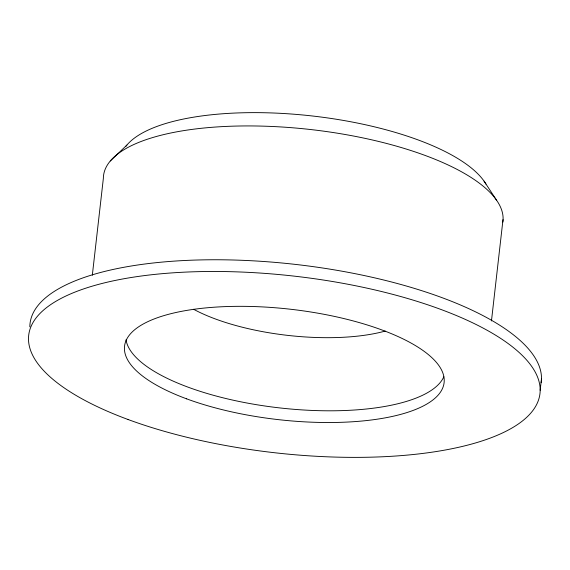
<?xml version="1.0" encoding="UTF-8"?>
<svg xmlns="http://www.w3.org/2000/svg" width="570" height="570" viewBox="0 0 570 570"><rect width="100%" height="100%" fill="white"/><g stroke="black" fill="none" stroke-linecap="round" stroke-linejoin="round"><path stroke-width="0.85" d="M92.319 275.239L103.362 178.332A201.011 69.405 6.5 0 1 303.767 128.799A201.011 69.405 6.5 0 1 503.103 218.759L491.461 320.946M540.168 390.293L541.5 378.58M110.309 160.968L126.918 145.044M484.072 181.16L496.427 200.02M29.832 326.838A257.291 88.842 6.5 0 1 292.325 264.06A257.291 88.842 6.5 0 1 541.187 382.719M443.816 376.791A160.804 55.525 6.5 0 1 278.267 407.75A160.804 55.525 6.5 0 1 126.02 339.813M385.22 331.07A127.039 43.869 6.5 0 1 193.636 309.289M503.082 219.585A201.011 69.405 6.5 0 1 502.847 222.051M125.82 146.419A185.934 64.203 6.5 0 1 307.693 115.475A185.934 64.203 6.5 0 1 485.968 184.089M128.05 419.506A257.291 88.842 6.5 0 0 537.888 401.729A257.291 88.842 6.5 0 0 187.06 272.04A257.291 88.842 6.5 0 0 128.05 419.506M186.654 398.85A160.804 55.525 6.5 0 0 442.805 387.735A160.804 55.525 6.5 0 0 223.54 306.681A160.804 55.525 6.5 0 0 186.654 398.85"/></g></svg>
